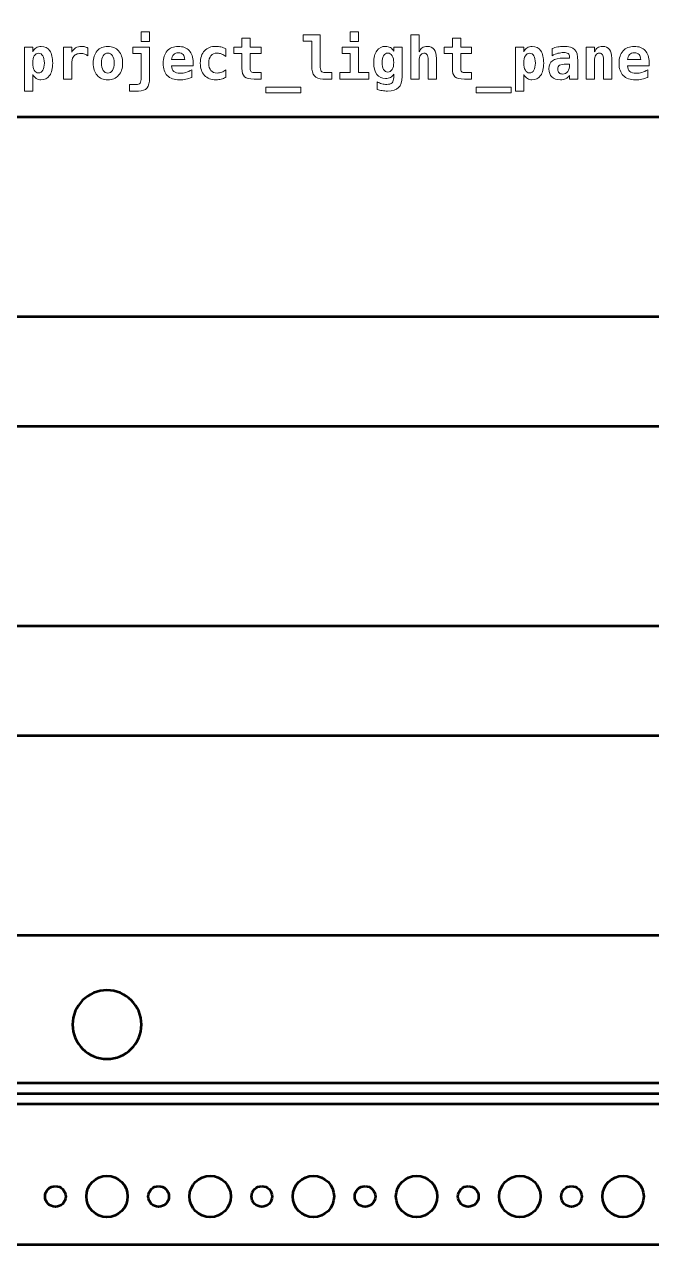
# Model space of a CAD drawing. Header units: centimetres. Extents: x -27.2 to 7.2, y -27.2 to 7.2.
# Drawn here: x -11.2 to -2.09, y -27.2 to -9.45 of the extents above; entities that cross this region are included whole.
import ezdxf

# ---------------------------------------------------------------- set-up
doc = ezdxf.new("R2010")
doc.units = ezdxf.units.CM
doc.header["$MEASUREMENT"] = 0
doc.layers.add('Layer 1', color=7, linetype='Continuous')

msp = doc.modelspace()

# ---------------------------------------------------------------- linework, layer by layer
at = {"layer": 'Layer 1', "color": 4, "lineweight": 53}
msp.add_lwpolyline([(-25, -25), (5, -25), (5, 5), (-25, 5), (-25, -25)], close=True, dxfattribs=at)
at = {"layer": 'Layer 1', "lineweight": 53}
for centre, major_axis in [((-10, -26.5), (0, 0.3)), ((-8.5, -26.5), (0, 0.3)), ((-7, -26.5), (0, 0.3)), ((-5.5, -26.5), (0, 0.3)), ((-4, -26.5), (0, 0.3)), ((-2.5, -26.5), (0, 0.3)), ((-10.75, -26.5), (0, 0.15)), ((-9.25, -26.5), (0, 0.15)), ((-7.75, -26.5), (0, 0.15)), ((-6.25, -26.5), (0, 0.15)), ((-4.75, -26.5), (0, 0.15)), ((-3.25, -26.5), (0, 0.15))]:
    msp.add_ellipse(centre, major_axis=major_axis, ratio=1, dxfattribs=at)
for points, knots in [([(-27.2, -26.7), (-27.2, -26.7), (-27.2, 6.7), (-27.2, 6.7), (-27.2, 6.7), (-27.2, 6.97614), (-26.97614, 7.2), (-26.7, 7.2), (-26.7, 7.2), (-26.7, 7.2), (6.7, 7.2), (6.7, 7.2), (6.7, 7.2), (6.97614, 7.2), (7.2, 6.97614), (7.2, 6.7), (7.2, 6.7), (7.2, 6.7), (7.2, -26.7), (7.2, -26.7), (7.2, -26.7), (7.2, -26.97614), (6.97614, -27.2), (6.7, -27.2), (6.7, -27.2), (6.7, -27.2), (-26.7, -27.2), (-26.7, -27.2), (-26.7, -27.2), (-26.97614, -27.2), (-27.2, -26.97614), (-27.2, -26.7)], [0, 0, 0, 0, 0.11111111, 0.11111111, 0.11111111, 0.11111111, 0.22222222, 0.22222222, 0.22222222, 0.22222222, 0.33333333, 0.33333333, 0.33333333, 0.33333333, 0.44444444, 0.44444444, 0.44444444, 0.44444444, 0.55555556, 0.55555556, 0.55555556, 0.55555556, 0.66666667, 0.66666667, 0.66666667, 0.66666667, 0.77777778, 0.77777778, 0.77777778, 0.77777778, 1, 1, 1, 1]), ([(-21.2, -13.2), (-21.2, -13.2), (-21.2, -11.3), (-21.2, -11.3), (-21.2, -11.3), (-21.2, -11.02386), (-20.97614, -10.8), (-20.7, -10.8), (-20.7, -10.8), (-20.7, -10.8), (0.7, -10.8), (0.7, -10.8), (0.7, -10.8), (0.97614, -10.8), (1.2, -11.02386), (1.2, -11.3), (1.2, -11.3), (1.2, -11.3), (1.2, -13.2), (1.2, -13.2), (1.2, -13.2), (1.2, -13.47614), (0.97614, -13.7), (0.7, -13.7), (0.7, -13.7), (0.7, -13.7), (-20.7, -13.7), (-20.7, -13.7), (-20.7, -13.7), (-20.97614, -13.7), (-21.2, -13.47614), (-21.2, -13.2)], [0, 0, 0, 0, 0.11111111, 0.11111111, 0.11111111, 0.11111111, 0.22222222, 0.22222222, 0.22222222, 0.22222222, 0.33333333, 0.33333333, 0.33333333, 0.33333333, 0.44444444, 0.44444444, 0.44444444, 0.44444444, 0.55555556, 0.55555556, 0.55555556, 0.55555556, 0.66666667, 0.66666667, 0.66666667, 0.66666667, 0.77777778, 0.77777778, 0.77777778, 0.77777778, 1, 1, 1, 1]), ([(-21.2, -17.7), (-21.2, -17.7), (-21.2, -15.8), (-21.2, -15.8), (-21.2, -15.8), (-21.2, -15.52386), (-20.97614, -15.3), (-20.7, -15.3), (-20.7, -15.3), (-20.7, -15.3), (0.7, -15.3), (0.7, -15.3), (0.7, -15.3), (0.97614, -15.3), (1.2, -15.52386), (1.2, -15.8), (1.2, -15.8), (1.2, -15.8), (1.2, -17.7), (1.2, -17.7), (1.2, -17.7), (1.2, -17.97614), (0.97614, -18.2), (0.7, -18.2), (0.7, -18.2), (0.7, -18.2), (-20.7, -18.2), (-20.7, -18.2), (-20.7, -18.2), (-20.97614, -18.2), (-21.2, -17.97614), (-21.2, -17.7)], [0, 0, 0, 0, 0.11111111, 0.11111111, 0.11111111, 0.11111111, 0.22222222, 0.22222222, 0.22222222, 0.22222222, 0.33333333, 0.33333333, 0.33333333, 0.33333333, 0.44444444, 0.44444444, 0.44444444, 0.44444444, 0.55555556, 0.55555556, 0.55555556, 0.55555556, 0.66666667, 0.66666667, 0.66666667, 0.66666667, 0.77777778, 0.77777778, 0.77777778, 0.77777778, 1, 1, 1, 1]), ([(-21.2, -22.2), (-21.2, -22.2), (-21.2, -20.3), (-21.2, -20.3), (-21.2, -20.3), (-21.2, -20.02386), (-20.97614, -19.8), (-20.7, -19.8), (-20.7, -19.8), (-20.7, -19.8), (0.7, -19.8), (0.7, -19.8), (0.7, -19.8), (0.97614, -19.8), (1.2, -20.02386), (1.2, -20.3), (1.2, -20.3), (1.2, -20.3), (1.2, -22.2), (1.2, -22.2), (1.2, -22.2), (1.2, -22.47614), (0.97614, -22.7), (0.7, -22.7), (0.7, -22.7), (0.7, -22.7), (-20.7, -22.7), (-20.7, -22.7), (-20.7, -22.7), (-20.97614, -22.7), (-21.2, -22.47614), (-21.2, -22.2)], [0, 0, 0, 0, 0.11111111, 0.11111111, 0.11111111, 0.11111111, 0.22222222, 0.22222222, 0.22222222, 0.22222222, 0.33333333, 0.33333333, 0.33333333, 0.33333333, 0.44444444, 0.44444444, 0.44444444, 0.44444444, 0.55555556, 0.55555556, 0.55555556, 0.55555556, 0.66666667, 0.66666667, 0.66666667, 0.66666667, 0.77777778, 0.77777778, 0.77777778, 0.77777778, 1, 1, 1, 1]), ([(-10.5, -24), (-10.5, -23.72385), (-10.27615, -23.5), (-10, -23.5), (-10, -23.5), (-9.72385, -23.5), (-9.5, -23.72385), (-9.5, -24), (-9.5, -24), (-9.5, -24.27615), (-9.72385, -24.5), (-10, -24.5), (-10, -24.5), (-10.27615, -24.5), (-10.5, -24.27615), (-10.5, -24)], [0, 0, 0, 0, 0.2, 0.2, 0.2, 0.2, 0.4, 0.4, 0.4, 0.4, 0.6, 0.6, 0.6, 0.6, 1, 1, 1, 1]), ([(-24, -25.15), (-24, -25.15), (-24, -24.85), (-24, -24.85), (-24, -24.85), (-24, -24.85), (4, -24.85), (4, -24.85), (4, -24.85), (4, -24.85), (4, -25.15), (4, -25.15), (4, -25.15), (4, -25.15), (-24, -25.15), (-24, -25.15)], [0, 0, 0, 0, 0.2, 0.2, 0.2, 0.2, 0.4, 0.4, 0.4, 0.4, 0.6, 0.6, 0.6, 0.6, 1, 1, 1, 1])]:
    msp.add_open_spline(points, degree=3, knots=knots, dxfattribs=at)
at = {"layer": 'Layer 1', "color": 5, "lineweight": 9}
for points, knots in [([(-9.38108, -9.69732), (-9.38108, -9.69732), (-9.50216, -9.69732), (-9.50216, -9.69732), (-9.50216, -9.69732), (-9.50216, -9.69732), (-9.50216, -9.55593), (-9.50216, -9.55593), (-9.50216, -9.55593), (-9.50216, -9.55593), (-9.38108, -9.55593), (-9.38108, -9.55593), (-9.38108, -9.55593), (-9.38108, -9.55593), (-9.38108, -9.69732), (-9.38108, -9.69732)], [0, 0, 0, 0, 0.2, 0.2, 0.2, 0.2, 0.4, 0.4, 0.4, 0.4, 0.6, 0.6, 0.6, 0.6, 1, 1, 1, 1]), ([(-6.46428, -9.55593), (-6.46428, -9.55593), (-6.3432, -9.55593), (-6.3432, -9.55593), (-6.3432, -9.55593), (-6.3432, -9.55593), (-6.3432, -9.69732), (-6.3432, -9.69732), (-6.3432, -9.69732), (-6.3432, -9.69732), (-6.46428, -9.69732), (-6.46428, -9.69732), (-6.46428, -9.69732), (-6.46428, -9.69732), (-6.46428, -9.55593), (-6.46428, -9.55593)], [0, 0, 0, 0, 0.2, 0.2, 0.2, 0.2, 0.4, 0.4, 0.4, 0.4, 0.6, 0.6, 0.6, 0.6, 1, 1, 1, 1]), ([(-7.91802, -9.64991), (-7.91802, -9.64991), (-7.91802, -9.78114), (-7.91802, -9.78114), (-7.91802, -9.78114), (-7.91802, -9.78114), (-7.75969, -9.78114), (-7.75969, -9.78114), (-7.75969, -9.78114), (-7.75969, -9.78114), (-7.75969, -9.87428), (-7.75969, -9.87428), (-7.75969, -9.87428), (-7.75969, -9.87428), (-7.91802, -9.87428), (-7.91802, -9.87428), (-7.91802, -9.87428), (-7.91802, -9.87428), (-7.91802, -10.09328), (-7.91802, -10.09328), (-7.91802, -10.09328), (-7.91802, -10.11388), (-7.91294, -10.1287), (-7.90292, -10.13773), (-7.90292, -10.13773), (-7.8929, -10.14662), (-7.87611, -10.15114), (-7.85269, -10.15114), (-7.85269, -10.15114), (-7.85269, -10.15114), (-7.75969, -10.15114), (-7.75969, -10.15114), (-7.75969, -10.15114), (-7.75969, -10.15114), (-7.75969, -10.24427), (-7.75969, -10.24427), (-7.75969, -10.24427), (-7.75969, -10.24427), (-7.86144, -10.24427), (-7.86144, -10.24427), (-7.86144, -10.24427), (-7.93086, -10.24427), (-7.97785, -10.23312), (-8.00227, -10.21097), (-8.00227, -10.21097), (-8.02682, -10.18881), (-8.0391, -10.14761), (-8.0391, -10.08749), (-8.0391, -10.08749), (-8.0391, -10.08749), (-8.0391, -9.87428), (-8.0391, -9.87428), (-8.0391, -9.87428), (-8.0391, -9.87428), (-8.15763, -9.87428), (-8.15763, -9.87428), (-8.15763, -9.87428), (-8.15763, -9.87428), (-8.15763, -9.78114), (-8.15763, -9.78114), (-8.15763, -9.78114), (-8.15763, -9.78114), (-8.0391, -9.78114), (-8.0391, -9.78114), (-8.0391, -9.78114), (-8.0391, -9.78114), (-8.0391, -9.64991), (-8.0391, -9.64991), (-8.0391, -9.64991), (-8.0391, -9.64991), (-7.91802, -9.64991), (-7.91802, -9.64991)], [0, 0, 0, 0, 0.05263158, 0.05263158, 0.05263158, 0.05263158, 0.10526316, 0.10526316, 0.10526316, 0.10526316, 0.15789474, 0.15789474, 0.15789474, 0.15789474, 0.21052632, 0.21052632, 0.21052632, 0.21052632, 0.26315789, 0.26315789, 0.26315789, 0.26315789, 0.31578947, 0.31578947, 0.31578947, 0.31578947, 0.36842105, 0.36842105, 0.36842105, 0.36842105, 0.42105263, 0.42105263, 0.42105263, 0.42105263, 0.47368421, 0.47368421, 0.47368421, 0.47368421, 0.52631579, 0.52631579, 0.52631579, 0.52631579, 0.57894737, 0.57894737, 0.57894737, 0.57894737, 0.63157895, 0.63157895, 0.63157895, 0.63157895, 0.68421053, 0.68421053, 0.68421053, 0.68421053, 0.73684211, 0.73684211, 0.73684211, 0.73684211, 0.78947368, 0.78947368, 0.78947368, 0.78947368, 0.84210526, 0.84210526, 0.84210526, 0.84210526, 0.89473684, 0.89473684, 0.89473684, 0.89473684, 1, 1, 1, 1]), ([(-7.02393, -10.05109), (-7.02393, -10.05109), (-7.02393, -9.69393), (-7.02393, -9.69393), (-7.02393, -9.69393), (-7.02393, -9.69393), (-7.1467, -9.69393), (-7.1467, -9.69393), (-7.1467, -9.69393), (-7.1467, -9.69393), (-7.1467, -9.6008), (-7.1467, -9.6008), (-7.1467, -9.6008), (-7.1467, -9.6008), (-6.90286, -9.6008), (-6.90286, -9.6008), (-6.90286, -9.6008), (-6.90286, -9.6008), (-6.90286, -10.05109), (-6.90286, -10.05109), (-6.90286, -10.05109), (-6.90286, -10.08749), (-6.89721, -10.11318), (-6.88592, -10.12842), (-6.88592, -10.12842), (-6.87463, -10.14352), (-6.85544, -10.15114), (-6.82849, -10.15114), (-6.82849, -10.15114), (-6.82849, -10.15114), (-6.73183, -10.15114), (-6.73183, -10.15114), (-6.73183, -10.15114), (-6.73183, -10.15114), (-6.73183, -10.24427), (-6.73183, -10.24427), (-6.73183, -10.24427), (-6.73183, -10.24427), (-6.86236, -10.24427), (-6.86236, -10.24427), (-6.86236, -10.24427), (-6.91993, -10.24427), (-6.96128, -10.22931), (-6.98639, -10.19954), (-6.98639, -10.19954), (-7.01137, -10.16976), (-7.02393, -10.12037), (-7.02393, -10.05109)], [0, 0, 0, 0, 0.07692308, 0.07692308, 0.07692308, 0.07692308, 0.15384615, 0.15384615, 0.15384615, 0.15384615, 0.23076923, 0.23076923, 0.23076923, 0.23076923, 0.30769231, 0.30769231, 0.30769231, 0.30769231, 0.38461538, 0.38461538, 0.38461538, 0.38461538, 0.46153846, 0.46153846, 0.46153846, 0.46153846, 0.53846154, 0.53846154, 0.53846154, 0.53846154, 0.61538462, 0.61538462, 0.61538462, 0.61538462, 0.69230769, 0.69230769, 0.69230769, 0.69230769, 0.76923077, 0.76923077, 0.76923077, 0.76923077, 0.84615385, 0.84615385, 0.84615385, 0.84615385, 1, 1, 1, 1]), ([(-5.21204, -9.9437), (-5.21204, -9.9437), (-5.21204, -10.24427), (-5.21204, -10.24427), (-5.21204, -10.24427), (-5.21204, -10.24427), (-5.33227, -10.24427), (-5.33227, -10.24427), (-5.33227, -10.24427), (-5.33227, -10.24427), (-5.33227, -9.96219), (-5.33227, -9.96219), (-5.33227, -9.96219), (-5.33227, -9.92889), (-5.33707, -9.90504), (-5.34652, -9.89064), (-5.34652, -9.89064), (-5.35612, -9.87639), (-5.37164, -9.8692), (-5.39309, -9.8692), (-5.39309, -9.8692), (-5.41524, -9.8692), (-5.43246, -9.87893), (-5.44488, -9.89841), (-5.44488, -9.89841), (-5.45729, -9.91774), (-5.4635, -9.94469), (-5.4635, -9.97926), (-5.4635, -9.97926), (-5.4635, -9.97926), (-5.4635, -10.24427), (-5.4635, -10.24427), (-5.4635, -10.24427), (-5.4635, -10.24427), (-5.58373, -10.24427), (-5.58373, -10.24427), (-5.58373, -10.24427), (-5.58373, -10.24427), (-5.58373, -9.6008), (-5.58373, -9.6008), (-5.58373, -9.6008), (-5.58373, -9.6008), (-5.4635, -9.6008), (-5.4635, -9.6008), (-5.4635, -9.6008), (-5.4635, -9.6008), (-5.4635, -9.85057), (-5.4635, -9.85057), (-5.4635, -9.85057), (-5.45489, -9.82503), (-5.44036, -9.80527), (-5.41962, -9.79116), (-5.41962, -9.79116), (-5.39901, -9.77719), (-5.37404, -9.77013), (-5.34483, -9.77013), (-5.34483, -9.77013), (-5.30094, -9.77013), (-5.26792, -9.78467), (-5.24549, -9.81374), (-5.24549, -9.81374), (-5.22319, -9.84281), (-5.21204, -9.88613), (-5.21204, -9.9437)], [0, 0, 0, 0, 0.05882353, 0.05882353, 0.05882353, 0.05882353, 0.11764706, 0.11764706, 0.11764706, 0.11764706, 0.17647059, 0.17647059, 0.17647059, 0.17647059, 0.23529412, 0.23529412, 0.23529412, 0.23529412, 0.29411765, 0.29411765, 0.29411765, 0.29411765, 0.35294118, 0.35294118, 0.35294118, 0.35294118, 0.41176471, 0.41176471, 0.41176471, 0.41176471, 0.47058824, 0.47058824, 0.47058824, 0.47058824, 0.52941176, 0.52941176, 0.52941176, 0.52941176, 0.58823529, 0.58823529, 0.58823529, 0.58823529, 0.64705882, 0.64705882, 0.64705882, 0.64705882, 0.70588235, 0.70588235, 0.70588235, 0.70588235, 0.76470588, 0.76470588, 0.76470588, 0.76470588, 0.82352941, 0.82352941, 0.82352941, 0.82352941, 0.88235294, 0.88235294, 0.88235294, 0.88235294, 1, 1, 1, 1]), ([(-4.85982, -9.64991), (-4.85982, -9.64991), (-4.85982, -9.78114), (-4.85982, -9.78114), (-4.85982, -9.78114), (-4.85982, -9.78114), (-4.70149, -9.78114), (-4.70149, -9.78114), (-4.70149, -9.78114), (-4.70149, -9.78114), (-4.70149, -9.87428), (-4.70149, -9.87428), (-4.70149, -9.87428), (-4.70149, -9.87428), (-4.85982, -9.87428), (-4.85982, -9.87428), (-4.85982, -9.87428), (-4.85982, -9.87428), (-4.85982, -10.09328), (-4.85982, -10.09328), (-4.85982, -10.09328), (-4.85982, -10.11388), (-4.85474, -10.1287), (-4.84472, -10.13773), (-4.84472, -10.13773), (-4.8347, -10.14662), (-4.81791, -10.15114), (-4.79449, -10.15114), (-4.79449, -10.15114), (-4.79449, -10.15114), (-4.70149, -10.15114), (-4.70149, -10.15114), (-4.70149, -10.15114), (-4.70149, -10.15114), (-4.70149, -10.24427), (-4.70149, -10.24427), (-4.70149, -10.24427), (-4.70149, -10.24427), (-4.80324, -10.24427), (-4.80324, -10.24427), (-4.80324, -10.24427), (-4.87266, -10.24427), (-4.91965, -10.23312), (-4.94407, -10.21097), (-4.94407, -10.21097), (-4.96862, -10.18881), (-4.9809, -10.14761), (-4.9809, -10.08749), (-4.9809, -10.08749), (-4.9809, -10.08749), (-4.9809, -9.87428), (-4.9809, -9.87428), (-4.9809, -9.87428), (-4.9809, -9.87428), (-5.09943, -9.87428), (-5.09943, -9.87428), (-5.09943, -9.87428), (-5.09943, -9.87428), (-5.09943, -9.78114), (-5.09943, -9.78114), (-5.09943, -9.78114), (-5.09943, -9.78114), (-4.9809, -9.78114), (-4.9809, -9.78114), (-4.9809, -9.78114), (-4.9809, -9.78114), (-4.9809, -9.64991), (-4.9809, -9.64991), (-4.9809, -9.64991), (-4.9809, -9.64991), (-4.85982, -9.64991), (-4.85982, -9.64991)], [0, 0, 0, 0, 0.05263158, 0.05263158, 0.05263158, 0.05263158, 0.10526316, 0.10526316, 0.10526316, 0.10526316, 0.15789474, 0.15789474, 0.15789474, 0.15789474, 0.21052632, 0.21052632, 0.21052632, 0.21052632, 0.26315789, 0.26315789, 0.26315789, 0.26315789, 0.31578947, 0.31578947, 0.31578947, 0.31578947, 0.36842105, 0.36842105, 0.36842105, 0.36842105, 0.42105263, 0.42105263, 0.42105263, 0.42105263, 0.47368421, 0.47368421, 0.47368421, 0.47368421, 0.52631579, 0.52631579, 0.52631579, 0.52631579, 0.57894737, 0.57894737, 0.57894737, 0.57894737, 0.63157895, 0.63157895, 0.63157895, 0.63157895, 0.68421053, 0.68421053, 0.68421053, 0.68421053, 0.73684211, 0.73684211, 0.73684211, 0.73684211, 0.78947368, 0.78947368, 0.78947368, 0.78947368, 0.84210526, 0.84210526, 0.84210526, 0.84210526, 0.89473684, 0.89473684, 0.89473684, 0.89473684, 1, 1, 1, 1]), ([(-11.07867, -10.17894), (-11.07867, -10.17894), (-11.07867, -10.42038), (-11.07867, -10.42038), (-11.07867, -10.42038), (-11.07867, -10.42038), (-11.19974, -10.42038), (-11.19974, -10.42038), (-11.19974, -10.42038), (-11.19974, -10.42038), (-11.19974, -9.78114), (-11.19974, -9.78114), (-11.19974, -9.78114), (-11.19974, -9.78114), (-11.07867, -9.78114), (-11.07867, -9.78114), (-11.07867, -9.78114), (-11.07867, -9.78114), (-11.07867, -9.85057), (-11.07867, -9.85057), (-11.07867, -9.85057), (-11.06597, -9.8239), (-11.04932, -9.80386), (-11.02872, -9.79031), (-11.02872, -9.79031), (-11.00797, -9.77691), (-10.98384, -9.77013), (-10.95604, -9.77013), (-10.95604, -9.77013), (-10.90313, -9.77013), (-10.86206, -9.7913), (-10.83285, -9.83378), (-10.83285, -9.83378), (-10.80364, -9.87625), (-10.78911, -9.93594), (-10.78911, -10.01313), (-10.78911, -10.01313), (-10.78911, -10.0913), (-10.80392, -10.15142), (-10.83356, -10.19333), (-10.83356, -10.19333), (-10.86305, -10.23524), (-10.90538, -10.25612), (-10.96014, -10.25612), (-10.96014, -10.25612), (-10.98497, -10.25612), (-11.00713, -10.24977), (-11.02688, -10.23693), (-11.02688, -10.23693), (-11.0465, -10.22409), (-11.06385, -10.20476), (-11.07867, -10.17894)], [0, 0, 0, 0, 0.07142857, 0.07142857, 0.07142857, 0.07142857, 0.14285714, 0.14285714, 0.14285714, 0.14285714, 0.21428571, 0.21428571, 0.21428571, 0.21428571, 0.28571429, 0.28571429, 0.28571429, 0.28571429, 0.35714286, 0.35714286, 0.35714286, 0.35714286, 0.42857143, 0.42857143, 0.42857143, 0.42857143, 0.5, 0.5, 0.5, 0.5, 0.57142857, 0.57142857, 0.57142857, 0.57142857, 0.64285714, 0.64285714, 0.64285714, 0.64285714, 0.71428571, 0.71428571, 0.71428571, 0.71428571, 0.78571429, 0.78571429, 0.78571429, 0.78571429, 0.85714286, 0.85714286, 0.85714286, 0.85714286, 1, 1, 1, 1]), ([(-10.91018, -10.01228), (-10.91018, -9.96755), (-10.91766, -9.93255), (-10.93248, -9.9073), (-10.93248, -9.9073), (-10.94729, -9.8819), (-10.9679, -9.8692), (-10.994, -9.8692), (-10.994, -9.8692), (-11.02011, -9.8692), (-11.04085, -9.8819), (-11.05595, -9.9073), (-11.05595, -9.9073), (-11.07105, -9.93255), (-11.07867, -9.96755), (-11.07867, -10.01228), (-11.07867, -10.01228), (-11.07867, -10.05687), (-11.07105, -10.09201), (-11.05595, -10.11727), (-11.05595, -10.11727), (-11.04085, -10.14267), (-11.02011, -10.15537), (-10.994, -10.15537), (-10.994, -10.15537), (-10.9679, -10.15537), (-10.94729, -10.14267), (-10.93248, -10.11727), (-10.93248, -10.11727), (-10.91766, -10.09201), (-10.91018, -10.05687), (-10.91018, -10.01228)], [0, 0, 0, 0, 0.11111111, 0.11111111, 0.11111111, 0.11111111, 0.22222222, 0.22222222, 0.22222222, 0.22222222, 0.33333333, 0.33333333, 0.33333333, 0.33333333, 0.44444444, 0.44444444, 0.44444444, 0.44444444, 0.55555556, 0.55555556, 0.55555556, 0.55555556, 0.66666667, 0.66666667, 0.66666667, 0.66666667, 0.77777778, 0.77777778, 0.77777778, 0.77777778, 1, 1, 1, 1]), ([(-10.27602, -9.90899), (-10.28929, -9.89685), (-10.30481, -9.88768), (-10.32259, -9.88161), (-10.32259, -9.88161), (-10.34037, -9.87555), (-10.35984, -9.87258), (-10.38115, -9.87258), (-10.38115, -9.87258), (-10.40669, -9.87258), (-10.42913, -9.8771), (-10.44832, -9.88599), (-10.44832, -9.88599), (-10.46751, -9.89502), (-10.48233, -9.908), (-10.49277, -9.92508), (-10.49277, -9.92508), (-10.4994, -9.93552), (-10.50406, -9.94822), (-10.5066, -9.96318), (-10.5066, -9.96318), (-10.50928, -9.97799), (-10.51055, -10.00057), (-10.51055, -10.03091), (-10.51055, -10.03091), (-10.51055, -10.03091), (-10.51055, -10.24427), (-10.51055, -10.24427), (-10.51055, -10.24427), (-10.51055, -10.24427), (-10.63162, -10.24427), (-10.63162, -10.24427), (-10.63162, -10.24427), (-10.63162, -10.24427), (-10.63162, -9.78114), (-10.63162, -9.78114), (-10.63162, -9.78114), (-10.63162, -9.78114), (-10.51055, -9.78114), (-10.51055, -9.78114), (-10.51055, -9.78114), (-10.51055, -9.78114), (-10.51055, -9.85325), (-10.51055, -9.85325), (-10.51055, -9.85325), (-10.4987, -9.82672), (-10.48049, -9.80626), (-10.45594, -9.79187), (-10.45594, -9.79187), (-10.43139, -9.77733), (-10.40274, -9.77013), (-10.36986, -9.77013), (-10.36986, -9.77013), (-10.35335, -9.77013), (-10.33712, -9.77211), (-10.32132, -9.7762), (-10.32132, -9.7762), (-10.30551, -9.78015), (-10.29041, -9.78608), (-10.27602, -9.79384), (-10.27602, -9.79384), (-10.27602, -9.79384), (-10.27602, -9.90899), (-10.27602, -9.90899)], [0, 0, 0, 0, 0.05882353, 0.05882353, 0.05882353, 0.05882353, 0.11764706, 0.11764706, 0.11764706, 0.11764706, 0.17647059, 0.17647059, 0.17647059, 0.17647059, 0.23529412, 0.23529412, 0.23529412, 0.23529412, 0.29411765, 0.29411765, 0.29411765, 0.29411765, 0.35294118, 0.35294118, 0.35294118, 0.35294118, 0.41176471, 0.41176471, 0.41176471, 0.41176471, 0.47058824, 0.47058824, 0.47058824, 0.47058824, 0.52941176, 0.52941176, 0.52941176, 0.52941176, 0.58823529, 0.58823529, 0.58823529, 0.58823529, 0.64705882, 0.64705882, 0.64705882, 0.64705882, 0.70588235, 0.70588235, 0.70588235, 0.70588235, 0.76470588, 0.76470588, 0.76470588, 0.76470588, 0.82352941, 0.82352941, 0.82352941, 0.82352941, 0.88235294, 0.88235294, 0.88235294, 0.88235294, 1, 1, 1, 1]), ([(-10.20151, -10.01313), (-10.20151, -9.93848), (-10.18218, -9.87936), (-10.14351, -9.83561), (-10.14351, -9.83561), (-10.10471, -9.79201), (-10.05278, -9.77013), (-9.98744, -9.77013), (-9.98744, -9.77013), (-9.92197, -9.77013), (-9.8699, -9.79201), (-9.83109, -9.83561), (-9.83109, -9.83561), (-9.79243, -9.87936), (-9.77309, -9.93848), (-9.77309, -10.01313), (-9.77309, -10.01313), (-9.77309, -10.08778), (-9.79243, -10.1469), (-9.83109, -10.19065), (-9.83109, -10.19065), (-9.8699, -10.23425), (-9.92197, -10.25612), (-9.98744, -10.25612), (-9.98744, -10.25612), (-10.05278, -10.25612), (-10.10471, -10.23425), (-10.14351, -10.19065), (-10.14351, -10.19065), (-10.18218, -10.1469), (-10.20151, -10.08778), (-10.20151, -10.01313)], [0, 0, 0, 0, 0.11111111, 0.11111111, 0.11111111, 0.11111111, 0.22222222, 0.22222222, 0.22222222, 0.22222222, 0.33333333, 0.33333333, 0.33333333, 0.33333333, 0.44444444, 0.44444444, 0.44444444, 0.44444444, 0.55555556, 0.55555556, 0.55555556, 0.55555556, 0.66666667, 0.66666667, 0.66666667, 0.66666667, 0.77777778, 0.77777778, 0.77777778, 0.77777778, 1, 1, 1, 1]), ([(-9.98744, -9.86835), (-10.01637, -9.86835), (-10.03909, -9.88105), (-10.0556, -9.90659), (-10.0556, -9.90659), (-10.07211, -9.93213), (-10.08044, -9.96769), (-10.08044, -10.01313), (-10.08044, -10.01313), (-10.08044, -10.05857), (-10.07211, -10.09413), (-10.0556, -10.11967), (-10.0556, -10.11967), (-10.03909, -10.14521), (-10.01637, -10.15791), (-9.98744, -10.15791), (-9.98744, -10.15791), (-9.95837, -10.15791), (-9.93551, -10.14521), (-9.919, -10.11967), (-9.919, -10.11967), (-9.90249, -10.09413), (-9.89417, -10.05857), (-9.89417, -10.01313), (-9.89417, -10.01313), (-9.89417, -9.96769), (-9.90249, -9.93213), (-9.919, -9.90659), (-9.919, -9.90659), (-9.93551, -9.88105), (-9.95837, -9.86835), (-9.98744, -9.86835)], [0, 0, 0, 0, 0.11111111, 0.11111111, 0.11111111, 0.11111111, 0.22222222, 0.22222222, 0.22222222, 0.22222222, 0.33333333, 0.33333333, 0.33333333, 0.33333333, 0.44444444, 0.44444444, 0.44444444, 0.44444444, 0.55555556, 0.55555556, 0.55555556, 0.55555556, 0.66666667, 0.66666667, 0.66666667, 0.66666667, 0.77777778, 0.77777778, 0.77777778, 0.77777778, 1, 1, 1, 1]), ([(-9.38108, -10.22635), (-9.38108, -10.29592), (-9.3935, -10.34545), (-9.41848, -10.37508), (-9.41848, -10.37508), (-9.44345, -10.40471), (-9.4848, -10.41953), (-9.54265, -10.41953), (-9.54265, -10.41953), (-9.54265, -10.41953), (-9.67318, -10.41953), (-9.67318, -10.41953), (-9.67318, -10.41953), (-9.67318, -10.41953), (-9.67318, -10.3264), (-9.67318, -10.3264), (-9.67318, -10.3264), (-9.67318, -10.3264), (-9.57652, -10.3264), (-9.57652, -10.3264), (-9.57652, -10.3264), (-9.54957, -10.3264), (-9.53038, -10.31878), (-9.51909, -10.30368), (-9.51909, -10.30368), (-9.5078, -10.28858), (-9.50216, -10.26276), (-9.50216, -10.22635), (-9.50216, -10.22635), (-9.50216, -10.22635), (-9.50216, -9.87428), (-9.50216, -9.87428), (-9.50216, -9.87428), (-9.50216, -9.87428), (-9.62492, -9.87428), (-9.62492, -9.87428), (-9.62492, -9.87428), (-9.62492, -9.87428), (-9.62492, -9.78114), (-9.62492, -9.78114), (-9.62492, -9.78114), (-9.62492, -9.78114), (-9.38108, -9.78114), (-9.38108, -9.78114), (-9.38108, -9.78114), (-9.38108, -9.78114), (-9.38108, -10.22635), (-9.38108, -10.22635)], [0, 0, 0, 0, 0.07692308, 0.07692308, 0.07692308, 0.07692308, 0.15384615, 0.15384615, 0.15384615, 0.15384615, 0.23076923, 0.23076923, 0.23076923, 0.23076923, 0.30769231, 0.30769231, 0.30769231, 0.30769231, 0.38461538, 0.38461538, 0.38461538, 0.38461538, 0.46153846, 0.46153846, 0.46153846, 0.46153846, 0.53846154, 0.53846154, 0.53846154, 0.53846154, 0.61538462, 0.61538462, 0.61538462, 0.61538462, 0.69230769, 0.69230769, 0.69230769, 0.69230769, 0.76923077, 0.76923077, 0.76923077, 0.76923077, 0.84615385, 0.84615385, 0.84615385, 0.84615385, 1, 1, 1, 1]), ([(-8.76724, -10.22141), (-8.79532, -10.23298), (-8.82397, -10.24159), (-8.85318, -10.24737), (-8.85318, -10.24737), (-8.88239, -10.25316), (-8.91329, -10.25612), (-8.94575, -10.25612), (-8.94575, -10.25612), (-9.02322, -10.25612), (-9.08234, -10.23538), (-9.12327, -10.19389), (-9.12327, -10.19389), (-9.16419, -10.15241), (-9.18465, -10.09272), (-9.18465, -10.01482), (-9.18465, -10.01482), (-9.18465, -9.93933), (-9.16489, -9.87964), (-9.12552, -9.83589), (-9.12552, -9.83589), (-9.08615, -9.79201), (-9.03239, -9.77013), (-8.96437, -9.77013), (-8.96437, -9.77013), (-8.89579, -9.77013), (-8.84245, -9.79045), (-8.80464, -9.8311), (-8.80464, -9.8311), (-8.76668, -9.87188), (-8.74777, -9.92917), (-8.74777, -10.00311), (-8.74777, -10.00311), (-8.74777, -10.00311), (-8.74777, -10.05208), (-8.74777, -10.05208), (-8.74777, -10.05208), (-8.74777, -10.05208), (-9.06104, -10.05208), (-9.06104, -10.05208), (-9.06104, -10.05208), (-9.06075, -10.08848), (-9.05003, -10.11558), (-9.02886, -10.1335), (-9.02886, -10.1335), (-9.0077, -10.15142), (-8.97609, -10.16045), (-8.93389, -10.16045), (-8.93389, -10.16045), (-8.9061, -10.16045), (-8.87872, -10.1565), (-8.85177, -10.14846), (-8.85177, -10.14846), (-8.82482, -10.14055), (-8.79673, -10.12785), (-8.76724, -10.1105), (-8.76724, -10.1105), (-8.76724, -10.1105), (-8.76724, -10.22141), (-8.76724, -10.22141)], [0, 0, 0, 0, 0.0625, 0.0625, 0.0625, 0.0625, 0.125, 0.125, 0.125, 0.125, 0.1875, 0.1875, 0.1875, 0.1875, 0.25, 0.25, 0.25, 0.25, 0.3125, 0.3125, 0.3125, 0.3125, 0.375, 0.375, 0.375, 0.375, 0.4375, 0.4375, 0.4375, 0.4375, 0.5, 0.5, 0.5, 0.5, 0.5625, 0.5625, 0.5625, 0.5625, 0.625, 0.625, 0.625, 0.625, 0.6875, 0.6875, 0.6875, 0.6875, 0.75, 0.75, 0.75, 0.75, 0.8125, 0.8125, 0.8125, 0.8125, 0.875, 0.875, 0.875, 0.875, 1, 1, 1, 1]), ([(-8.86969, -9.96148), (-8.87025, -9.92945), (-8.87844, -9.90518), (-8.89424, -9.88881), (-8.89424, -9.88881), (-8.91019, -9.8723), (-8.93347, -9.86412), (-8.96437, -9.86412), (-8.96437, -9.86412), (-8.99217, -9.86412), (-9.01433, -9.87258), (-9.03084, -9.88966), (-9.03084, -9.88966), (-9.04735, -9.90659), (-9.05708, -9.93072), (-9.06019, -9.96191), (-9.06019, -9.96191), (-9.06019, -9.96191), (-8.86969, -9.96148), (-8.86969, -9.96148)], [0, 0, 0, 0, 0.16666667, 0.16666667, 0.16666667, 0.16666667, 0.33333333, 0.33333333, 0.33333333, 0.33333333, 0.5, 0.5, 0.5, 0.5, 0.66666667, 0.66666667, 0.66666667, 0.66666667, 1, 1, 1, 1]), ([(-8.27447, -10.22056), (-8.2948, -10.23242), (-8.31681, -10.24131), (-8.34023, -10.24723), (-8.34023, -10.24723), (-8.36366, -10.25316), (-8.38878, -10.25612), (-8.41587, -10.25612), (-8.41587, -10.25612), (-8.48727, -10.25612), (-8.54301, -10.23467), (-8.58323, -10.19164), (-8.58323, -10.19164), (-8.62344, -10.14874), (-8.64362, -10.08919), (-8.64362, -10.01313), (-8.64362, -10.01313), (-8.64362, -9.93679), (-8.6233, -9.8771), (-8.5828, -9.83392), (-8.5828, -9.83392), (-8.5423, -9.79088), (-8.48642, -9.76929), (-8.41502, -9.76929), (-8.41502, -9.76929), (-8.39019, -9.76929), (-8.36634, -9.77225), (-8.34334, -9.77804), (-8.34334, -9.77804), (-8.32034, -9.78382), (-8.29734, -9.79271), (-8.27447, -9.80485), (-8.27447, -9.80485), (-8.27447, -9.80485), (-8.27447, -9.91576), (-8.27447, -9.91576), (-8.27447, -9.91576), (-8.29211, -9.90052), (-8.31145, -9.88881), (-8.33261, -9.88063), (-8.33261, -9.88063), (-8.35364, -9.87244), (-8.37551, -9.86835), (-8.39809, -9.86835), (-8.39809, -9.86835), (-8.43746, -9.86835), (-8.4678, -9.88091), (-8.48896, -9.90603), (-8.48896, -9.90603), (-8.51027, -9.93114), (-8.52086, -9.96684), (-8.52086, -10.01313), (-8.52086, -10.01313), (-8.52086, -10.05941), (-8.51027, -10.09497), (-8.48896, -10.11981), (-8.48896, -10.11981), (-8.4678, -10.14465), (-8.43746, -10.15706), (-8.39809, -10.15706), (-8.39809, -10.15706), (-8.37466, -10.15706), (-8.35279, -10.15311), (-8.33233, -10.14535), (-8.33233, -10.14535), (-8.31201, -10.13745), (-8.29268, -10.1256), (-8.27447, -10.10965), (-8.27447, -10.10965), (-8.27447, -10.10965), (-8.27447, -10.22056), (-8.27447, -10.22056)], [0, 0, 0, 0, 0.05263158, 0.05263158, 0.05263158, 0.05263158, 0.10526316, 0.10526316, 0.10526316, 0.10526316, 0.15789474, 0.15789474, 0.15789474, 0.15789474, 0.21052632, 0.21052632, 0.21052632, 0.21052632, 0.26315789, 0.26315789, 0.26315789, 0.26315789, 0.31578947, 0.31578947, 0.31578947, 0.31578947, 0.36842105, 0.36842105, 0.36842105, 0.36842105, 0.42105263, 0.42105263, 0.42105263, 0.42105263, 0.47368421, 0.47368421, 0.47368421, 0.47368421, 0.52631579, 0.52631579, 0.52631579, 0.52631579, 0.57894737, 0.57894737, 0.57894737, 0.57894737, 0.63157895, 0.63157895, 0.63157895, 0.63157895, 0.68421053, 0.68421053, 0.68421053, 0.68421053, 0.73684211, 0.73684211, 0.73684211, 0.73684211, 0.78947368, 0.78947368, 0.78947368, 0.78947368, 0.84210526, 0.84210526, 0.84210526, 0.84210526, 0.89473684, 0.89473684, 0.89473684, 0.89473684, 1, 1, 1, 1]), ([(-6.58281, -9.78114), (-6.58281, -9.78114), (-6.3432, -9.78114), (-6.3432, -9.78114), (-6.3432, -9.78114), (-6.3432, -9.78114), (-6.3432, -10.15114), (-6.3432, -10.15114), (-6.3432, -10.15114), (-6.3432, -10.15114), (-6.19249, -10.15114), (-6.19249, -10.15114), (-6.19249, -10.15114), (-6.19249, -10.15114), (-6.19249, -10.24427), (-6.19249, -10.24427), (-6.19249, -10.24427), (-6.19249, -10.24427), (-6.61498, -10.24427), (-6.61498, -10.24427), (-6.61498, -10.24427), (-6.61498, -10.24427), (-6.61498, -10.15114), (-6.61498, -10.15114), (-6.61498, -10.15114), (-6.61498, -10.15114), (-6.46428, -10.15114), (-6.46428, -10.15114), (-6.46428, -10.15114), (-6.46428, -10.15114), (-6.46428, -9.87428), (-6.46428, -9.87428), (-6.46428, -9.87428), (-6.46428, -9.87428), (-6.58281, -9.87428), (-6.58281, -9.87428), (-6.58281, -9.87428), (-6.58281, -9.87428), (-6.58281, -9.78114), (-6.58281, -9.78114)], [0, 0, 0, 0, 0.09090909, 0.09090909, 0.09090909, 0.09090909, 0.18181818, 0.18181818, 0.18181818, 0.18181818, 0.27272727, 0.27272727, 0.27272727, 0.27272727, 0.36363636, 0.36363636, 0.36363636, 0.36363636, 0.45454545, 0.45454545, 0.45454545, 0.45454545, 0.54545455, 0.54545455, 0.54545455, 0.54545455, 0.63636364, 0.63636364, 0.63636364, 0.63636364, 0.72727273, 0.72727273, 0.72727273, 0.72727273, 0.81818182, 0.81818182, 0.81818182, 0.81818182, 1, 1, 1, 1]), ([(-5.71158, -10.20942), (-5.71158, -10.28364), (-5.72837, -10.33712), (-5.76182, -10.37014), (-5.76182, -10.37014), (-5.79526, -10.40302), (-5.84959, -10.41953), (-5.9248, -10.41953), (-5.9248, -10.41953), (-5.9502, -10.41953), (-5.97518, -10.4177), (-6.00001, -10.41389), (-6.00001, -10.41389), (-6.02485, -10.41022), (-6.04997, -10.40443), (-6.07565, -10.39667), (-6.07565, -10.39667), (-6.07565, -10.39667), (-6.07565, -10.28576), (-6.07565, -10.28576), (-6.07565, -10.28576), (-6.05279, -10.29846), (-6.02951, -10.30777), (-6.0058, -10.31384), (-6.0058, -10.31384), (-5.98209, -10.31991), (-5.95768, -10.32301), (-5.9327, -10.32301), (-5.9327, -10.32301), (-5.89855, -10.32301), (-5.8733, -10.31497), (-5.85707, -10.29874), (-5.85707, -10.29874), (-5.84084, -10.28265), (-5.83266, -10.25739), (-5.83266, -10.2231), (-5.83266, -10.2231), (-5.83266, -10.2231), (-5.83266, -10.17315), (-5.83266, -10.17315), (-5.83266, -10.17315), (-5.84451, -10.19516), (-5.86017, -10.21153), (-5.87979, -10.22226), (-5.87979, -10.22226), (-5.89926, -10.23298), (-5.92311, -10.23834), (-5.95119, -10.23834), (-5.95119, -10.23834), (-6.00411, -10.23834), (-6.04616, -10.21774), (-6.0772, -10.1764), (-6.0772, -10.1764), (-6.10839, -10.13505), (-6.12391, -10.07889), (-6.12391, -10.00819), (-6.12391, -10.00819), (-6.12391, -9.93481), (-6.10839, -9.87667), (-6.0772, -9.83378), (-6.0772, -9.83378), (-6.04616, -9.79074), (-6.00439, -9.76929), (-5.95204, -9.76929), (-5.95204, -9.76929), (-5.92565, -9.76929), (-5.90208, -9.7755), (-5.88134, -9.78791), (-5.88134, -9.78791), (-5.86074, -9.80019), (-5.84451, -9.81769), (-5.83266, -9.84027), (-5.83266, -9.84027), (-5.83266, -9.84027), (-5.83266, -9.78114), (-5.83266, -9.78114), (-5.83266, -9.78114), (-5.83266, -9.78114), (-5.71158, -9.78114), (-5.71158, -9.78114), (-5.71158, -9.78114), (-5.71158, -9.78114), (-5.71158, -10.20942), (-5.71158, -10.20942)], [0, 0, 0, 0, 0.04545455, 0.04545455, 0.04545455, 0.04545455, 0.09090909, 0.09090909, 0.09090909, 0.09090909, 0.13636364, 0.13636364, 0.13636364, 0.13636364, 0.18181818, 0.18181818, 0.18181818, 0.18181818, 0.22727273, 0.22727273, 0.22727273, 0.22727273, 0.27272727, 0.27272727, 0.27272727, 0.27272727, 0.31818182, 0.31818182, 0.31818182, 0.31818182, 0.36363636, 0.36363636, 0.36363636, 0.36363636, 0.40909091, 0.40909091, 0.40909091, 0.40909091, 0.45454545, 0.45454545, 0.45454545, 0.45454545, 0.5, 0.5, 0.5, 0.5, 0.54545455, 0.54545455, 0.54545455, 0.54545455, 0.59090909, 0.59090909, 0.59090909, 0.59090909, 0.63636364, 0.63636364, 0.63636364, 0.63636364, 0.68181818, 0.68181818, 0.68181818, 0.68181818, 0.72727273, 0.72727273, 0.72727273, 0.72727273, 0.77272727, 0.77272727, 0.77272727, 0.77272727, 0.81818182, 0.81818182, 0.81818182, 0.81818182, 0.86363636, 0.86363636, 0.86363636, 0.86363636, 0.90909091, 0.90909091, 0.90909091, 0.90909091, 1, 1, 1, 1]), ([(-5.83266, -10.00523), (-5.83266, -9.96388), (-5.84056, -9.93072), (-5.85622, -9.90574), (-5.85622, -9.90574), (-5.87188, -9.88077), (-5.89249, -9.86835), (-5.91817, -9.86835), (-5.91817, -9.86835), (-5.94343, -9.86835), (-5.96389, -9.88077), (-5.97955, -9.9056), (-5.97955, -9.9056), (-5.99507, -9.93044), (-6.00284, -9.9636), (-6.00284, -10.00523), (-6.00284, -10.00523), (-6.00284, -10.04728), (-5.99507, -10.08058), (-5.97955, -10.10542), (-5.97955, -10.10542), (-5.96389, -10.13025), (-5.94343, -10.14267), (-5.91817, -10.14267), (-5.91817, -10.14267), (-5.89249, -10.14267), (-5.87188, -10.13025), (-5.85622, -10.10528), (-5.85622, -10.10528), (-5.84056, -10.0803), (-5.83266, -10.047), (-5.83266, -10.00523)], [0, 0, 0, 0, 0.11111111, 0.11111111, 0.11111111, 0.11111111, 0.22222222, 0.22222222, 0.22222222, 0.22222222, 0.33333333, 0.33333333, 0.33333333, 0.33333333, 0.44444444, 0.44444444, 0.44444444, 0.44444444, 0.55555556, 0.55555556, 0.55555556, 0.55555556, 0.66666667, 0.66666667, 0.66666667, 0.66666667, 0.77777778, 0.77777778, 0.77777778, 0.77777778, 1, 1, 1, 1]), ([(-3.94287, -10.17894), (-3.94287, -10.17894), (-3.94287, -10.42038), (-3.94287, -10.42038), (-3.94287, -10.42038), (-3.94287, -10.42038), (-4.06394, -10.42038), (-4.06394, -10.42038), (-4.06394, -10.42038), (-4.06394, -10.42038), (-4.06394, -9.78114), (-4.06394, -9.78114), (-4.06394, -9.78114), (-4.06394, -9.78114), (-3.94287, -9.78114), (-3.94287, -9.78114), (-3.94287, -9.78114), (-3.94287, -9.78114), (-3.94287, -9.85057), (-3.94287, -9.85057), (-3.94287, -9.85057), (-3.93017, -9.8239), (-3.91352, -9.80386), (-3.89292, -9.79031), (-3.89292, -9.79031), (-3.87217, -9.77691), (-3.84804, -9.77013), (-3.82024, -9.77013), (-3.82024, -9.77013), (-3.76733, -9.77013), (-3.72626, -9.7913), (-3.69705, -9.83378), (-3.69705, -9.83378), (-3.66784, -9.87625), (-3.65331, -9.93594), (-3.65331, -10.01313), (-3.65331, -10.01313), (-3.65331, -10.0913), (-3.66812, -10.15142), (-3.69776, -10.19333), (-3.69776, -10.19333), (-3.72725, -10.23524), (-3.76958, -10.25612), (-3.82434, -10.25612), (-3.82434, -10.25612), (-3.84917, -10.25612), (-3.87133, -10.24977), (-3.89108, -10.23693), (-3.89108, -10.23693), (-3.9107, -10.22409), (-3.92805, -10.20476), (-3.94287, -10.17894)], [0, 0, 0, 0, 0.07142857, 0.07142857, 0.07142857, 0.07142857, 0.14285714, 0.14285714, 0.14285714, 0.14285714, 0.21428571, 0.21428571, 0.21428571, 0.21428571, 0.28571429, 0.28571429, 0.28571429, 0.28571429, 0.35714286, 0.35714286, 0.35714286, 0.35714286, 0.42857143, 0.42857143, 0.42857143, 0.42857143, 0.5, 0.5, 0.5, 0.5, 0.57142857, 0.57142857, 0.57142857, 0.57142857, 0.64285714, 0.64285714, 0.64285714, 0.64285714, 0.71428571, 0.71428571, 0.71428571, 0.71428571, 0.78571429, 0.78571429, 0.78571429, 0.78571429, 0.85714286, 0.85714286, 0.85714286, 0.85714286, 1, 1, 1, 1]), ([(-3.77438, -10.01228), (-3.77438, -9.96755), (-3.78186, -9.93255), (-3.79668, -9.9073), (-3.79668, -9.9073), (-3.81149, -9.8819), (-3.8321, -9.8692), (-3.8582, -9.8692), (-3.8582, -9.8692), (-3.88431, -9.8692), (-3.90505, -9.8819), (-3.92015, -9.9073), (-3.92015, -9.9073), (-3.93525, -9.93255), (-3.94287, -9.96755), (-3.94287, -10.01228), (-3.94287, -10.01228), (-3.94287, -10.05687), (-3.93525, -10.09201), (-3.92015, -10.11727), (-3.92015, -10.11727), (-3.90505, -10.14267), (-3.88431, -10.15537), (-3.8582, -10.15537), (-3.8582, -10.15537), (-3.8321, -10.15537), (-3.81149, -10.14267), (-3.79668, -10.11727), (-3.79668, -10.11727), (-3.78186, -10.09201), (-3.77438, -10.05687), (-3.77438, -10.01228)], [0, 0, 0, 0, 0.11111111, 0.11111111, 0.11111111, 0.11111111, 0.22222222, 0.22222222, 0.22222222, 0.22222222, 0.33333333, 0.33333333, 0.33333333, 0.33333333, 0.44444444, 0.44444444, 0.44444444, 0.44444444, 0.55555556, 0.55555556, 0.55555556, 0.55555556, 0.66666667, 0.66666667, 0.66666667, 0.66666667, 0.77777778, 0.77777778, 0.77777778, 0.77777778, 1, 1, 1, 1]), ([(-3.158, -9.97997), (-3.158, -9.97997), (-3.158, -10.24427), (-3.158, -10.24427), (-3.158, -10.24427), (-3.158, -10.24427), (-3.27823, -10.24427), (-3.27823, -10.24427), (-3.27823, -10.24427), (-3.27823, -10.24427), (-3.27823, -10.19262), (-3.27823, -10.19262), (-3.27823, -10.19262), (-3.29276, -10.21294), (-3.31153, -10.22861), (-3.33439, -10.23961), (-3.33439, -10.23961), (-3.35725, -10.25062), (-3.38251, -10.25612), (-3.41003, -10.25612), (-3.41003, -10.25612), (-3.46266, -10.25612), (-3.50373, -10.24215), (-3.53308, -10.21435), (-3.53308, -10.21435), (-3.56243, -10.18656), (-3.5771, -10.14761), (-3.5771, -10.0978), (-3.5771, -10.0978), (-3.5771, -10.04375), (-3.55961, -10.00382), (-3.52461, -9.97813), (-3.52461, -9.97813), (-3.48961, -9.95231), (-3.43557, -9.93947), (-3.36233, -9.93947), (-3.36233, -9.93947), (-3.36233, -9.93947), (-3.27823, -9.93947), (-3.27823, -9.93947), (-3.27823, -9.93947), (-3.27823, -9.93947), (-3.27823, -9.91929), (-3.27823, -9.91929), (-3.27823, -9.91929), (-3.27823, -9.89968), (-3.28528, -9.885), (-3.29954, -9.87498), (-3.29954, -9.87498), (-3.31379, -9.86496), (-3.33467, -9.85988), (-3.36233, -9.85988), (-3.36233, -9.85988), (-3.39126, -9.85988), (-3.4192, -9.86355), (-3.44643, -9.87075), (-3.44643, -9.87075), (-3.47353, -9.87809), (-3.50189, -9.88966), (-3.53138, -9.9056), (-3.53138, -9.9056), (-3.53138, -9.9056), (-3.53138, -9.80231), (-3.53138, -9.80231), (-3.53138, -9.80231), (-3.50471, -9.7913), (-3.47748, -9.78326), (-3.44996, -9.77804), (-3.44996, -9.77804), (-3.4223, -9.77282), (-3.39309, -9.77013), (-3.36233, -9.77013), (-3.36233, -9.77013), (-3.28698, -9.77013), (-3.2342, -9.78537), (-3.20372, -9.816), (-3.20372, -9.816), (-3.17324, -9.84662), (-3.158, -9.90123), (-3.158, -9.97997)], [0, 0, 0, 0, 0.04761905, 0.04761905, 0.04761905, 0.04761905, 0.0952381, 0.0952381, 0.0952381, 0.0952381, 0.14285714, 0.14285714, 0.14285714, 0.14285714, 0.19047619, 0.19047619, 0.19047619, 0.19047619, 0.23809524, 0.23809524, 0.23809524, 0.23809524, 0.28571429, 0.28571429, 0.28571429, 0.28571429, 0.33333333, 0.33333333, 0.33333333, 0.33333333, 0.38095238, 0.38095238, 0.38095238, 0.38095238, 0.42857143, 0.42857143, 0.42857143, 0.42857143, 0.47619048, 0.47619048, 0.47619048, 0.47619048, 0.52380952, 0.52380952, 0.52380952, 0.52380952, 0.57142857, 0.57142857, 0.57142857, 0.57142857, 0.61904762, 0.61904762, 0.61904762, 0.61904762, 0.66666667, 0.66666667, 0.66666667, 0.66666667, 0.71428571, 0.71428571, 0.71428571, 0.71428571, 0.76190476, 0.76190476, 0.76190476, 0.76190476, 0.80952381, 0.80952381, 0.80952381, 0.80952381, 0.85714286, 0.85714286, 0.85714286, 0.85714286, 0.9047619, 0.9047619, 0.9047619, 0.9047619, 1, 1, 1, 1]), ([(-2.66354, -9.94356), (-2.66354, -9.94356), (-2.66354, -10.24427), (-2.66354, -10.24427), (-2.66354, -10.24427), (-2.66354, -10.24427), (-2.78377, -10.24427), (-2.78377, -10.24427), (-2.78377, -10.24427), (-2.78377, -10.24427), (-2.78377, -9.96219), (-2.78377, -9.96219), (-2.78377, -9.96219), (-2.78377, -9.9286), (-2.78857, -9.90447), (-2.79802, -9.89008), (-2.79802, -9.89008), (-2.80762, -9.87555), (-2.82314, -9.86835), (-2.84459, -9.86835), (-2.84459, -9.86835), (-2.86646, -9.86835), (-2.88353, -9.87809), (-2.89609, -9.8977), (-2.89609, -9.8977), (-2.90865, -9.91731), (-2.915, -9.94441), (-2.915, -9.97912), (-2.915, -9.97912), (-2.915, -9.97912), (-2.915, -10.24427), (-2.915, -10.24427), (-2.915, -10.24427), (-2.915, -10.24427), (-3.03523, -10.24427), (-3.03523, -10.24427), (-3.03523, -10.24427), (-3.03523, -10.24427), (-3.03523, -9.78114), (-3.03523, -9.78114), (-3.03523, -9.78114), (-3.03523, -9.78114), (-2.915, -9.78114), (-2.915, -9.78114), (-2.915, -9.78114), (-2.915, -9.78114), (-2.915, -9.85057), (-2.915, -9.85057), (-2.915, -9.85057), (-2.90639, -9.82503), (-2.89186, -9.80527), (-2.87112, -9.79116), (-2.87112, -9.79116), (-2.85051, -9.77719), (-2.82554, -9.77013), (-2.79633, -9.77013), (-2.79633, -9.77013), (-2.75244, -9.77013), (-2.71942, -9.78467), (-2.69699, -9.81374), (-2.69699, -9.81374), (-2.67469, -9.84281), (-2.66354, -9.88613), (-2.66354, -9.94356)], [0, 0, 0, 0, 0.05882353, 0.05882353, 0.05882353, 0.05882353, 0.11764706, 0.11764706, 0.11764706, 0.11764706, 0.17647059, 0.17647059, 0.17647059, 0.17647059, 0.23529412, 0.23529412, 0.23529412, 0.23529412, 0.29411765, 0.29411765, 0.29411765, 0.29411765, 0.35294118, 0.35294118, 0.35294118, 0.35294118, 0.41176471, 0.41176471, 0.41176471, 0.41176471, 0.47058824, 0.47058824, 0.47058824, 0.47058824, 0.52941176, 0.52941176, 0.52941176, 0.52941176, 0.58823529, 0.58823529, 0.58823529, 0.58823529, 0.64705882, 0.64705882, 0.64705882, 0.64705882, 0.70588235, 0.70588235, 0.70588235, 0.70588235, 0.76470588, 0.76470588, 0.76470588, 0.76470588, 0.82352941, 0.82352941, 0.82352941, 0.82352941, 0.88235294, 0.88235294, 0.88235294, 0.88235294, 1, 1, 1, 1]), ([(-2.14114, -10.22141), (-2.16922, -10.23298), (-2.19787, -10.24159), (-2.22708, -10.24737), (-2.22708, -10.24737), (-2.25629, -10.25316), (-2.28719, -10.25612), (-2.31965, -10.25612), (-2.31965, -10.25612), (-2.39712, -10.25612), (-2.45624, -10.23538), (-2.49717, -10.19389), (-2.49717, -10.19389), (-2.53809, -10.15241), (-2.55855, -10.09272), (-2.55855, -10.01482), (-2.55855, -10.01482), (-2.55855, -9.93933), (-2.53879, -9.87964), (-2.49942, -9.83589), (-2.49942, -9.83589), (-2.46005, -9.79201), (-2.40629, -9.77013), (-2.33827, -9.77013), (-2.33827, -9.77013), (-2.26969, -9.77013), (-2.21635, -9.79045), (-2.17854, -9.8311), (-2.17854, -9.8311), (-2.14058, -9.87188), (-2.12167, -9.92917), (-2.12167, -10.00311), (-2.12167, -10.00311), (-2.12167, -10.00311), (-2.12167, -10.05208), (-2.12167, -10.05208), (-2.12167, -10.05208), (-2.12167, -10.05208), (-2.43494, -10.05208), (-2.43494, -10.05208), (-2.43494, -10.05208), (-2.43465, -10.08848), (-2.42393, -10.11558), (-2.40276, -10.1335), (-2.40276, -10.1335), (-2.3816, -10.15142), (-2.34999, -10.16045), (-2.30779, -10.16045), (-2.30779, -10.16045), (-2.28, -10.16045), (-2.25262, -10.1565), (-2.22567, -10.14846), (-2.22567, -10.14846), (-2.19872, -10.14055), (-2.17063, -10.12785), (-2.14114, -10.1105), (-2.14114, -10.1105), (-2.14114, -10.1105), (-2.14114, -10.22141), (-2.14114, -10.22141)], [0, 0, 0, 0, 0.0625, 0.0625, 0.0625, 0.0625, 0.125, 0.125, 0.125, 0.125, 0.1875, 0.1875, 0.1875, 0.1875, 0.25, 0.25, 0.25, 0.25, 0.3125, 0.3125, 0.3125, 0.3125, 0.375, 0.375, 0.375, 0.375, 0.4375, 0.4375, 0.4375, 0.4375, 0.5, 0.5, 0.5, 0.5, 0.5625, 0.5625, 0.5625, 0.5625, 0.625, 0.625, 0.625, 0.625, 0.6875, 0.6875, 0.6875, 0.6875, 0.75, 0.75, 0.75, 0.75, 0.8125, 0.8125, 0.8125, 0.8125, 0.875, 0.875, 0.875, 0.875, 1, 1, 1, 1]), ([(-2.24359, -9.96148), (-2.24415, -9.92945), (-2.25234, -9.90518), (-2.26814, -9.88881), (-2.26814, -9.88881), (-2.28409, -9.8723), (-2.30737, -9.86412), (-2.33827, -9.86412), (-2.33827, -9.86412), (-2.36607, -9.86412), (-2.38823, -9.87258), (-2.40474, -9.88966), (-2.40474, -9.88966), (-2.42125, -9.90659), (-2.43098, -9.93072), (-2.43409, -9.96191), (-2.43409, -9.96191), (-2.43409, -9.96191), (-2.24359, -9.96148), (-2.24359, -9.96148)], [0, 0, 0, 0, 0.16666667, 0.16666667, 0.16666667, 0.16666667, 0.33333333, 0.33333333, 0.33333333, 0.33333333, 0.5, 0.5, 0.5, 0.5, 0.66666667, 0.66666667, 0.66666667, 0.66666667, 1, 1, 1, 1]), ([(-3.32663, -10.02668), (-3.37193, -10.02668), (-3.40354, -10.03246), (-3.42146, -10.04403), (-3.42146, -10.04403), (-3.43938, -10.0556), (-3.44841, -10.0755), (-3.44841, -10.10358), (-3.44841, -10.10358), (-3.44841, -10.12461), (-3.4422, -10.14126), (-3.42978, -10.15368), (-3.42978, -10.15368), (-3.41736, -10.16609), (-3.40057, -10.1723), (-3.37926, -10.1723), (-3.37926, -10.1723), (-3.34723, -10.1723), (-3.3224, -10.16017), (-3.30476, -10.13604), (-3.30476, -10.13604), (-3.28712, -10.11191), (-3.27823, -10.07818), (-3.27823, -10.035), (-3.27823, -10.035), (-3.27823, -10.035), (-3.27823, -10.02668), (-3.27823, -10.02668), (-3.27823, -10.02668), (-3.27823, -10.02668), (-3.32663, -10.02668), (-3.32663, -10.02668)], [0, 0, 0, 0, 0.11111111, 0.11111111, 0.11111111, 0.11111111, 0.22222222, 0.22222222, 0.22222222, 0.22222222, 0.33333333, 0.33333333, 0.33333333, 0.33333333, 0.44444444, 0.44444444, 0.44444444, 0.44444444, 0.55555556, 0.55555556, 0.55555556, 0.55555556, 0.66666667, 0.66666667, 0.66666667, 0.66666667, 0.77777778, 0.77777778, 0.77777778, 0.77777778, 1, 1, 1, 1]), ([(-7.18395, -10.36534), (-7.18395, -10.36534), (-7.18395, -10.44408), (-7.18395, -10.44408), (-7.18395, -10.44408), (-7.18395, -10.44408), (-7.69365, -10.44408), (-7.69365, -10.44408), (-7.69365, -10.44408), (-7.69365, -10.44408), (-7.69365, -10.36534), (-7.69365, -10.36534), (-7.69365, -10.36534), (-7.69365, -10.36534), (-7.18395, -10.36534), (-7.18395, -10.36534)], [0, 0, 0, 0, 0.2, 0.2, 0.2, 0.2, 0.4, 0.4, 0.4, 0.4, 0.6, 0.6, 0.6, 0.6, 1, 1, 1, 1]), ([(-4.12575, -10.36534), (-4.12575, -10.36534), (-4.12575, -10.44408), (-4.12575, -10.44408), (-4.12575, -10.44408), (-4.12575, -10.44408), (-4.63545, -10.44408), (-4.63545, -10.44408), (-4.63545, -10.44408), (-4.63545, -10.44408), (-4.63545, -10.36534), (-4.63545, -10.36534), (-4.63545, -10.36534), (-4.63545, -10.36534), (-4.12575, -10.36534), (-4.12575, -10.36534)], [0, 0, 0, 0, 0.2, 0.2, 0.2, 0.2, 0.4, 0.4, 0.4, 0.4, 0.6, 0.6, 0.6, 0.6, 1, 1, 1, 1])]:
    msp.add_open_spline(points, degree=3, knots=knots, dxfattribs=at)

doc.saveas('drawing.dxf')
